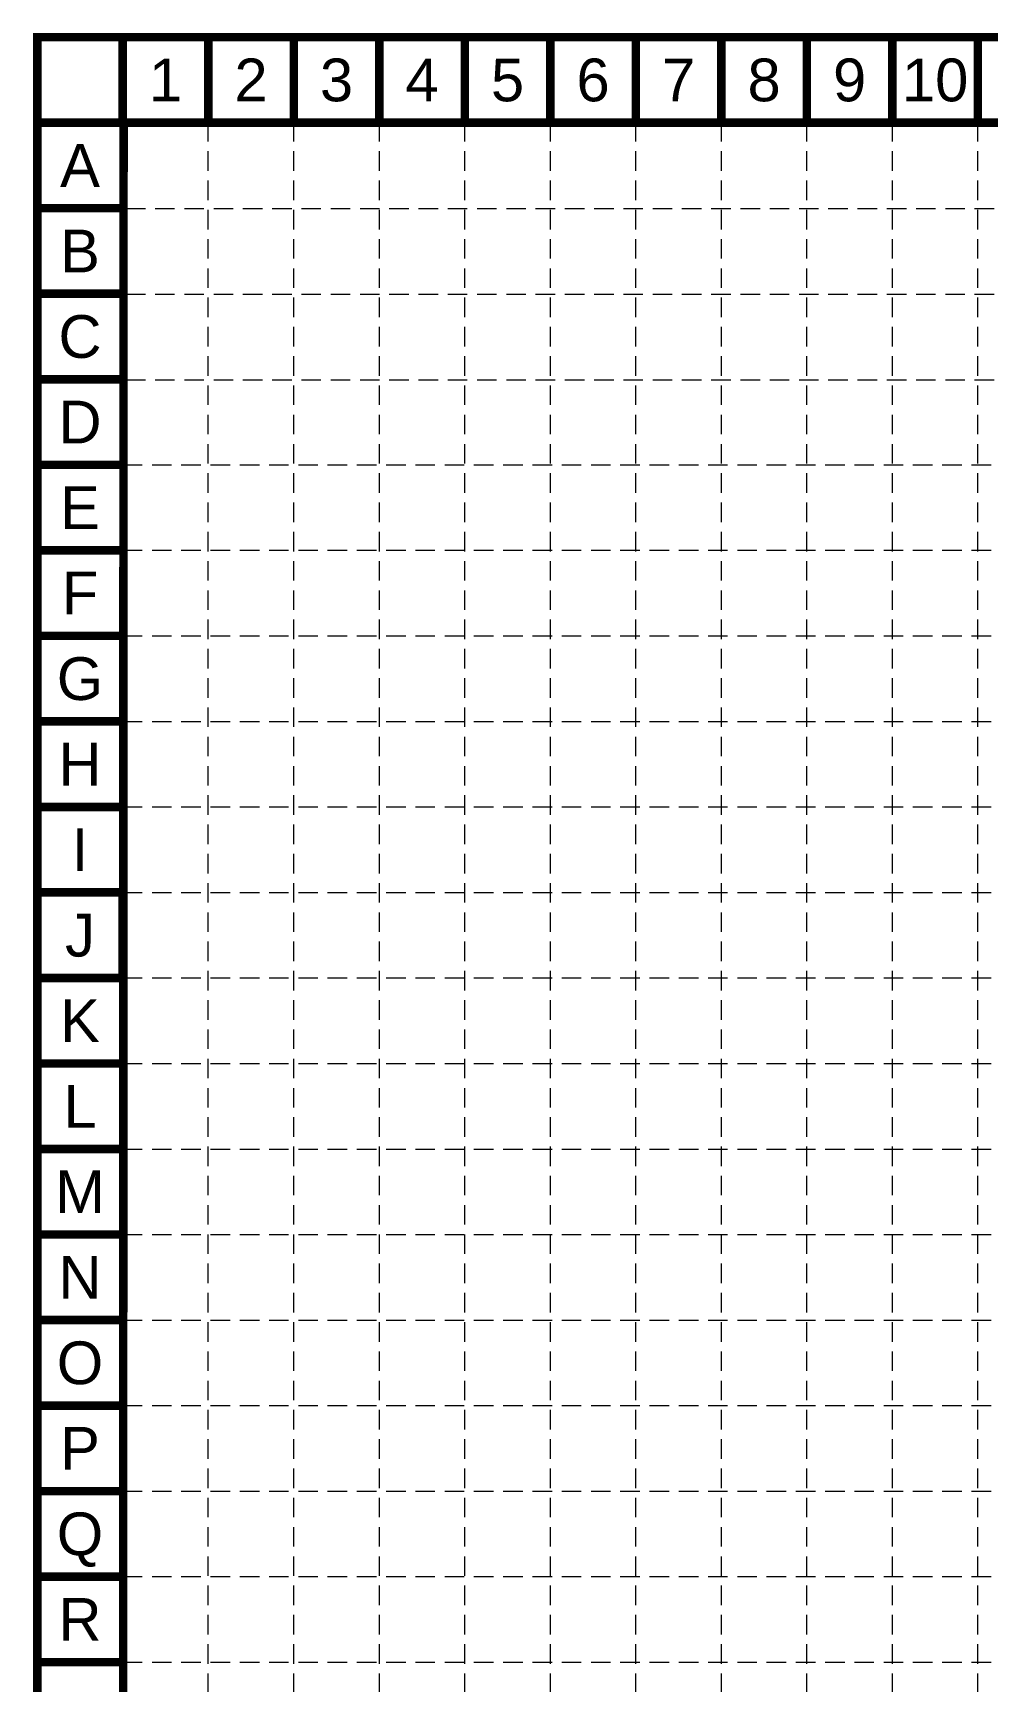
# Model space of a CAD drawing. Header units: feet. Extents: x 2175025 to 2179063, y 467811 to 470338.
# Drawn here: x 2175025 to 2175727, y 469123 to 470338 of the extents above; entities that cross this region are included whole.
import ezdxf
from ezdxf.enums import TextEntityAlignment as Align

# ---------------------------------------------------------------- set-up
doc = ezdxf.new("R2010")
doc.units = ezdxf.units.FT
doc.header["$LTSCALE"] = 0.5
doc.header["$MEASUREMENT"] = 0
doc.linetypes.add('HIDDEN', pattern=[0.375, 0.25, -0.125])
doc.layers.add('BASE', color=7, linetype='CONTINUOUS')
doc.layers.add('GRID', color=254, linetype='HIDDEN')
doc.styles.get("Standard").update_dxf_attribs({"font": 'ARIAL.TTF'})

msp = doc.modelspace()

# ---------------------------------------------------------------- linework, layer by layer
at = {"layer": 'BASE', "const_width": 6.3}
for points in [[(2175027.7, 467814.4), (2179059.7, 467814.4), (2179059.7, 470334.4), (2175027.7, 470334.4)], [(2175090.6, 467877.3), (2178996.9, 467877.2), (2178996.8, 470271.4), (2175091.3, 470271.5)]]:
    msp.add_lwpolyline(points, close=True, dxfattribs=at)
for points in [[(2175090.7, 470271.4), (2175090.7, 470334.4)], [(2175153.7, 470271.4), (2175153.7, 470334.4)], [(2175216.7, 470271.4), (2175216.7, 470334.4)], [(2175279.7, 470271.4), (2175279.7, 470334.4)], [(2175342.7, 470271.4), (2175342.7, 470334.4)], [(2175405.7, 470271.4), (2175405.7, 470334.4)], [(2175468.7, 470271.4), (2175468.7, 470334.4)], [(2175531.7, 470271.4), (2175531.7, 470334.4)], [(2175594.7, 470271.4), (2175594.7, 470334.4)], [(2175657.7, 470271.4), (2175657.7, 470334.4)], [(2175720.7, 470271.4), (2175720.7, 470334.4)], [(2175090.7, 470271.4), (2175027.7, 470271.4)], [(2175090.7, 470208.4), (2175027.7, 470208.4)], [(2175090.7, 470145.4), (2175027.7, 470145.4)], [(2175090.7, 470082.4), (2175027.7, 470082.4)], [(2175090.7, 470019.4), (2175027.7, 470019.4)], [(2175090.7, 469956.4), (2175027.7, 469956.4)], [(2175090.7, 469893.4), (2175027.7, 469893.4)], [(2175090.7, 469830.4), (2175027.7, 469830.4)], [(2175090.7, 469767.4), (2175027.7, 469767.4)], [(2175090.7, 469704.4), (2175027.7, 469704.4)], [(2175090.7, 469641.4), (2175090.7, 469704.4)], [(2175090.7, 469641.4), (2175027.7, 469641.4)], [(2175090.7, 469578.4), (2175027.7, 469578.4)], [(2175090.7, 469515.4), (2175027.7, 469515.4)], [(2175090.7, 469452.4), (2175027.7, 469452.4)], [(2175090.7, 469389.4), (2175027.7, 469389.4)], [(2175090.7, 469326.4), (2175027.7, 469326.4)], [(2175090.7, 469263.4), (2175027.7, 469263.4)], [(2175090.7, 469200.4), (2175027.7, 469200.4)], [(2175090.7, 469137.4), (2175027.7, 469137.4)]]:
    msp.add_lwpolyline(points, dxfattribs=at)
at = {"layer": 'GRID', "color": 252, "linetype": 'HIDDEN', "lineweight": 0, "ltscale": 115}
for p, q in [((2175153.5, 470271.9), (2175153.5, 468066.1)), ((2175216.5, 470271.9), (2175216.5, 468066.1)), ((2175279.5, 470271.9), (2175279.5, 468066.1)), ((2175342.5, 470271.9), (2175342.5, 468066.1)), ((2175405.5, 470271.9), (2175405.5, 468066.1)), ((2175468.5, 470271.9), (2175468.5, 468066.1)), ((2175531.5, 470271.9), (2175531.5, 468066.1)), ((2175594.5, 470271.9), (2175594.5, 468066.1)), ((2175657.5, 470271.9), (2175657.5, 468066.1)), ((2175720.5, 470271.9), (2175720.5, 468066.1)), ((2175093, 470208.1), (2178999, 470208.1)), ((2175093, 470145.1), (2178999, 470145.1)), ((2175093, 470082.1), (2178999, 470082.1)), ((2175090.7, 470019.4), (2178996.7, 470019.4)), ((2175090.7, 469956.4), (2178996.7, 469956.4)), ((2175090.7, 469893.4), (2178996.7, 469893.4)), ((2175090.7, 469830.4), (2178996.7, 469830.4)), ((2175090.7, 469767.4), (2178996.7, 469767.4)), ((2175090.7, 469704.4), (2178996.7, 469704.4)), ((2175090.7, 469641.4), (2178996.7, 469641.4)), ((2175090.7, 469578.4), (2178996.7, 469578.4)), ((2175090.7, 469515.4), (2178996.7, 469515.4)), ((2175090.7, 469452.4), (2178996.7, 469452.4)), ((2175090.7, 469389.4), (2178996.7, 469389.4)), ((2175090.7, 469326.4), (2178996.7, 469326.4)), ((2175090.7, 469263.4), (2178996.7, 469263.4)), ((2175090.7, 469200.4), (2178996.7, 469200.4)), ((2175090.7, 469137.4), (2178996.7, 469137.4))]:
    msp.add_line(p, q, dxfattribs=at)

# ---------------------------------------------------------------- texts
at = {"layer": 'BASE'}
for s, p in [('1', (2175122.2, 470302.9)), ('2', (2175185.2, 470302.9)), ('3', (2175248.2, 470302.9)), ('4', (2175311.2, 470302.9)), ('5', (2175374.2, 470302.9)), ('6', (2175437.2, 470302.9)), ('7', (2175500.2, 470302.9)), ('8', (2175563.2, 470302.9)), ('9', (2175626.2, 470302.9)), ('10', (2175689.2, 470302.9)), ('A', (2175059.2, 470239.9)), ('B', (2175059.2, 470176.9)), ('C', (2175059.2, 470113.9)), ('D', (2175059.2, 470050.9)), ('E', (2175059.2, 469987.9)), ('F', (2175059.2, 469924.9)), ('G', (2175059.2, 469861.9)), ('H', (2175059.2, 469798.9)), ('I', (2175059.2, 469735.9)), ('J', (2175059.2, 469672.9)), ('K', (2175059.2, 469609.9)), ('L', (2175059.2, 469546.9)), ('M', (2175059.2, 469483.9)), ('N', (2175059.2, 469420.9)), ('O', (2175059.2, 469357.9)), ('P', (2175059.2, 469294.9)), ('Q', (2175059.2, 469231.9)), ('R', (2175059.2, 469168.9))]:
    msp.add_text(s, height=31.5, dxfattribs=at).set_placement(p, align=Align.MIDDLE_CENTER)

doc.saveas('drawing.dxf')
